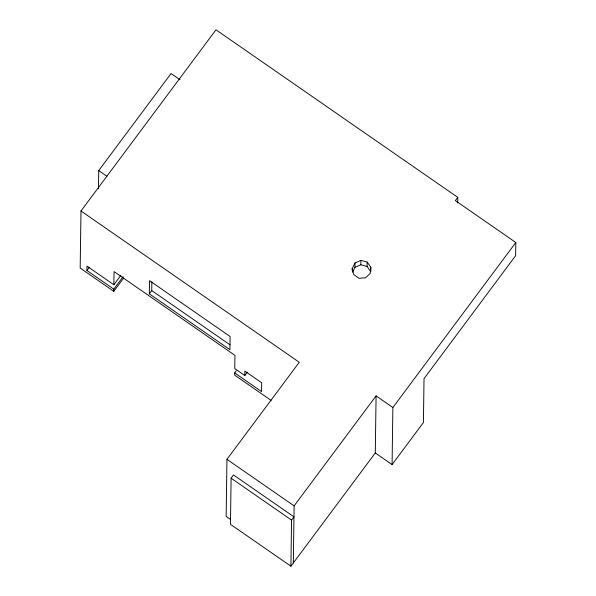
<?xml version="1.0" encoding="UTF-8"?>
<svg xmlns="http://www.w3.org/2000/svg" width="596" height="596" viewBox="0 0 596 596"><rect width="100%" height="100%" fill="white"/><g stroke="black" fill="none" stroke-linecap="round" stroke-linejoin="round"><path stroke-width="0.89" d="M457.698 202.901L457.78 197.38L215.975 29.8L80.981 210.984L80.184 268.066L113.761 291.34L123.677 278.041M113.761 291.34L113.799 289.149L86.927 270.524L86.994 266.136L113.858 284.754L120.906 275.3M98.474 188.761L98.727 170.59L171.052 73.532L180.007 79.737M113.858 284.754L114.045 271.582L234.943 355.372L234.757 368.544L244.837 375.525L247.347 372.157M149.335 293.828L149.522 280.656L230.116 336.509L229.937 349.688L149.335 293.828L151.742 290.587L151.868 281.811M80.981 210.984L299.274 362.271L226.949 459.337L226.152 516.412L230.63 519.518M290.915 566.2L291.556 520.099L293.97 516.859L233.513 474.967L231.106 478.201L230.458 524.309L290.915 566.2L375.286 452.96L376.083 395.878L392.876 407.515L392.079 464.597L375.286 452.96M236.307 370.779L234.697 372.932L234.668 375.13L271.128 400.4M244.837 375.525L244.896 371.137L261.689 382.774L261.562 391.557L234.697 372.932M293.321 562.967L294.119 505.885L376.083 395.878M352.169 270.331L352.191 268.572L355.007 262.94L360.923 260.363L367.166 262.061L370.831 267.231L370.772 271.627L367.106 266.449L367.166 262.061M352.534 272.156L354.948 267.328L355.007 262.94M354.948 267.328L360.856 264.758L360.923 260.363M457.78 197.38L455.366 200.614L515.816 242.505L515.637 255.677L424.032 378.624L423.413 422.534L392.079 464.597M370.831 267.231L370.19 273.46L365.542 277.825L359.075 278.295L353.8 274.637L352.191 268.572M86.927 270.524L89.117 267.582M113.799 289.149L123.134 276.611M392.876 407.515L515.816 242.505M360.856 264.758L367.106 266.449M98.727 170.59L106.937 176.282M151.742 290.587L230.063 344.868M226.949 459.337L294.119 505.885M231.106 478.201L291.556 520.099"/></g></svg>
